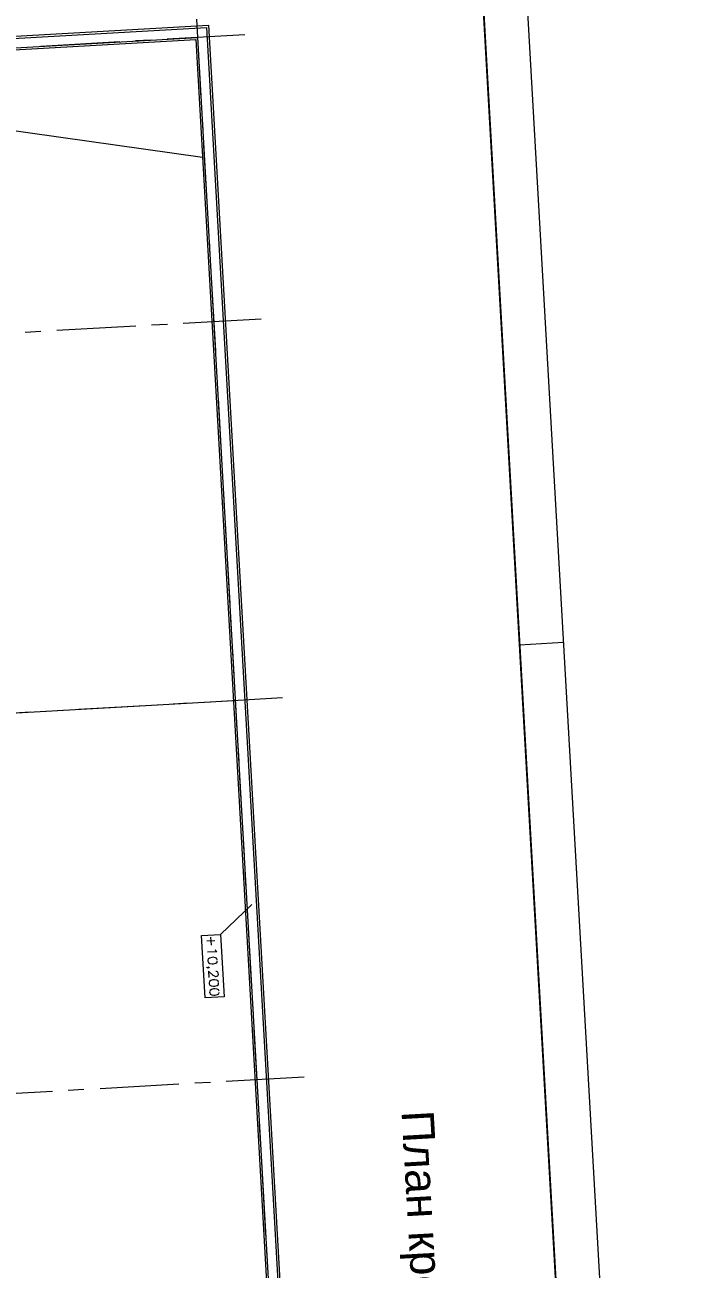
# Model space of a CAD drawing. Header units: metres. Extents: x 107714.2 to 107732.3, y 110797.9 to 110846.2.
# Drawn here: x 107716.83338 to 107716.83758, y 110843.48672 to 110843.49447 of the extents above; entities that cross this region are included whole.
import ezdxf

# ---------------------------------------------------------------- set-up
doc = ezdxf.new("R2010")
doc.units = ezdxf.units.M
doc.layers.add('PDF _Геометрия', color=7, linetype='Continuous')
doc.layers.add('PDF _Текст', color=7, linetype='Continuous')
doc.styles.add('PDF Arial', font='arial.ttf')

msp = doc.modelspace()

# ---------------------------------------------------------------- linework, layer by layer
at = {"layer": 'PDF _Геометрия', "lineweight": 18}
msp.add_lwpolyline([(107716.819751, 110843.498096), (107716.8210779, 110843.4747504), (107716.8375846, 110843.4756886), (107716.8362577, 110843.4990342)], close=True, dxfattribs=at)
at = {"layer": 'PDF _Геометрия', "lineweight": 0, "const_width": 0.0000117}
msp.add_lwpolyline([(107716.8200694, 110843.497327), (107716.8213361, 110843.4750396), (107716.8372954, 110843.4759467), (107716.8360286, 110843.4982341)], close=True, dxfattribs=at)
at = {"layer": 'PDF _Геометрия', "lineweight": 13}
for points in [[(107716.834526, 110843.4944636), (107716.8353853, 110843.4793447), (107716.8258091, 110843.4788004), (107716.8249498, 110843.4939193)], [(107716.8345151, 110843.4944496), (107716.835373, 110843.4793556), (107716.8258201, 110843.4788127), (107716.8249622, 110843.4939066)], [(107716.8344585, 110843.494388), (107716.8353097, 110843.4794121), (107716.8258766, 110843.478876), (107716.8250254, 110843.4938518)], [(107716.8344475, 110843.4943757), (107716.8352974, 110843.4794231), (107716.8258876, 110843.4788883), (107716.8250377, 110843.4938408)], [(107716.8346022, 110843.4888055), (107716.8346242, 110843.4884178), (107716.8345061, 110843.488411), (107716.834484, 110843.4887987)], [(107716.834581, 110843.488649), (107716.8345789, 110843.4886572), (107716.8345703, 110843.4886617), (107716.8345551, 110843.4886642), (107716.8345468, 110843.4886638), (107716.8345337, 110843.4886597), (107716.8345256, 110843.4886542), (107716.8345228, 110843.4886457), (107716.8345232, 110843.488639), (107716.834527, 110843.4886309), (107716.8345356, 110843.4886264), (107716.8345491, 110843.4886238), (107716.8345574, 110843.4886243), (107716.8345722, 110843.4886285), (107716.8345802, 110843.4886339), (107716.8345814, 110843.4886423)], [(107716.8345891, 110843.4885076), (107716.8345868, 110843.4885175), (107716.8345782, 110843.488522), (107716.8345631, 110843.4885245), (107716.8345547, 110843.488524), (107716.8345416, 110843.4885199), (107716.8345336, 110843.4885144), (107716.8345308, 110843.4885043), (107716.8345311, 110843.4884993), (107716.8345349, 110843.4884911), (107716.8345435, 110843.4884866), (107716.834557, 110843.488484), (107716.8345653, 110843.4884845), (107716.8345801, 110843.4884887), (107716.8345881, 110843.4884942), (107716.8345893, 110843.4885026)], [(107716.8345922, 110843.4884527), (107716.83459, 110843.4884609), (107716.8345814, 110843.4884654), (107716.8345663, 110843.4884679), (107716.8345579, 110843.4884674), (107716.8345448, 110843.4884633), (107716.8345368, 110843.4884579), (107716.8345339, 110843.4884493), (107716.8345343, 110843.4884427), (107716.8345381, 110843.4884346), (107716.8345467, 110843.48843), (107716.8345602, 110843.4884275), (107716.8345685, 110843.4884279), (107716.8345833, 110843.4884321), (107716.8345914, 110843.4884376), (107716.8345926, 110843.488446)]]:
    msp.add_lwpolyline(points, close=True, dxfattribs=at)
for points in [[(107716.834452, 110843.4945028), (107716.83448, 110843.4940102)], [(107716.8341706, 110843.4943716), (107716.8340724, 110843.494366)], [(107716.834753, 110843.4944047), (107716.8342688, 110843.4943772)], [(107716.8339743, 110843.4943604), (107716.8334834, 110843.4943325)], [(107716.8319766, 110843.4939982), (107716.8344891, 110843.4936435)], [(107716.8344855, 110843.4939121), (107716.8344911, 110843.4938139)], [(107716.8344967, 110843.4937157), (107716.8345246, 110843.4932248)], [(107716.8345302, 110843.4931267), (107716.8345358, 110843.4930285)], [(107716.8345413, 110843.4929303), (107716.8345693, 110843.4924378)], [(107716.8340748, 110843.4925916), (107716.8335839, 110843.4925637)], [(107716.8342712, 110843.4926028), (107716.834173, 110843.4925972)], [(107716.8348535, 110843.4926359), (107716.8343693, 110843.4926084)], [(107716.8334841, 110843.4925581), (107716.8333859, 110843.4925525)], [(107716.8345749, 110843.4923396), (107716.8345805, 110843.4922414)], [(107716.8345861, 110843.4921433), (107716.834614, 110843.4916524)], [(107716.8346195, 110843.4915542), (107716.8346251, 110843.491456)], [(107716.8346307, 110843.4913579), (107716.8346587, 110843.4908653)], [(107716.8346643, 110843.4907671), (107716.8346699, 110843.490669)], [(107716.8346754, 110843.4905708), (107716.8347033, 110843.4900799)], [(107716.8349876, 110843.490278), (107716.8345033, 110843.4902505)], [(107716.8346814, 110843.4902606), (107716.8252716, 110843.4897258)], [(107716.8334218, 110843.490189), (107716.8329309, 110843.4901611)], [(107716.8336181, 110843.4902002), (107716.8335199, 110843.4901946)], [(107716.8342088, 110843.4902338), (107716.8337179, 110843.4902059)], [(107716.8344052, 110843.4902449), (107716.834307, 110843.4902394)], [(107716.8347089, 110843.4899817), (107716.8347145, 110843.4898836)], [(107716.8347201, 110843.4897854), (107716.834748, 110843.4892945)], [(107716.8347537, 110843.4891947), (107716.8347592, 110843.4890965)], [(107716.8346022, 110843.4888055), (107716.8347968, 110843.4889935)], [(107716.8347648, 110843.4889983), (107716.8347927, 110843.4885075)], [(107716.834566, 110843.4887667), (107716.8345161, 110843.4887638)], [(107716.8345673, 110843.4887133), (107716.8345694, 110843.4887068), (107716.8345782, 110843.4886989), (107716.8345199, 110843.4886956)], [(107716.8345396, 110843.4887902), (107716.8345424, 110843.4887403)], [(107716.8345288, 110843.4885976), (107716.8345253, 110843.4886008), (107716.8345285, 110843.4886043), (107716.8345303, 110843.4886011), (107716.8345288, 110843.4885976), (107716.8345222, 110843.4885973), (107716.834517, 110843.4886003), (107716.8345135, 110843.4886034)], [(107716.8345717, 110843.4885784), (107716.834575, 110843.4885786), (107716.8345802, 110843.4885755), (107716.8345837, 110843.4885724), (107716.8345856, 110843.4885675), (107716.8345863, 110843.4885558), (107716.8345849, 110843.4885507), (107716.8345818, 110843.4885472), (107716.834577, 110843.4885436), (107716.8345703, 110843.4885432), (107716.8345652, 110843.4885463), (107716.8345565, 110843.4885508), (107716.8345267, 110843.4885775), (107716.8345288, 110843.4885392)], [(107716.8347983, 110843.4884093), (107716.8348039, 110843.4883111)], [(107716.8348095, 110843.4882129), (107716.8348374, 110843.4877221)], [(107716.8343429, 110843.4878742), (107716.8338521, 110843.4878463)], [(107716.8345393, 110843.4878854), (107716.8344411, 110843.4878798)], [(107716.8351217, 110843.4879185), (107716.8346375, 110843.487891)], [(107716.8335559, 110843.4878295), (107716.833065, 110843.4878016)], [(107716.8337522, 110843.4878407), (107716.833654, 110843.4878351)], [(107716.8348429, 110843.4876239), (107716.8348485, 110843.4875257)], [(107716.8348542, 110843.4874259), (107716.8348821, 110843.486935)], [(107716.8348877, 110843.4868368), (107716.8348933, 110843.4867386)]]:
    msp.add_lwpolyline(points, dxfattribs=at)
at = {"layer": 'PDF _Геометрия', "lineweight": 18}
msp.add_lwpolyline([(107716.8364612, 110843.4906089), (107716.8367357, 110843.4906245)], dxfattribs=at)

# ---------------------------------------------------------------- texts
at = {"layer": 'PDF _Текст', "insert": (107716.8356669, 110843.4877024), "char_height": 0.000199796, "attachment_point": 7, "rotation": 273.25305, "style": 'PDF Arial'}
msp.add_mtext('План кровли', dxfattribs=at)

doc.saveas('drawing.dxf')
